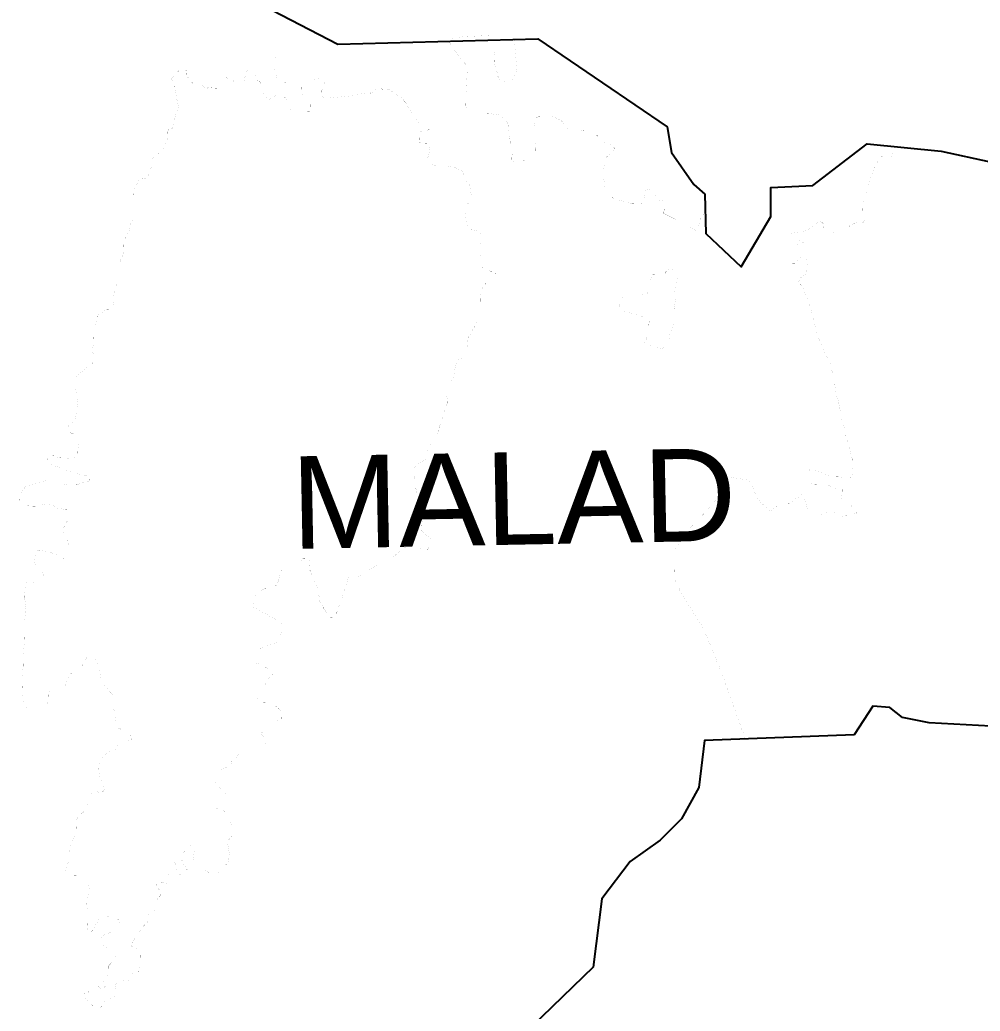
# Model space of a CAD drawing. Header units: metres. Extents: x 266585 to 279238, y 2117616 to 2127268.
# Drawn here: x 268907 to 272911, y 2120844 to 2124977 of the extents above; entities that cross this region are included whole.
import ezdxf

# ---------------------------------------------------------------- set-up
doc = ezdxf.new("R2010")
doc.units = ezdxf.units.M
for name, color, linetype in [('HAZARDS LINE', 1, 'Continuous'), ('village', 3, 'Continuous'), ('VILLAGE NAME', 250, 'Continuous')]:
    doc.layers.add(name, color=color, linetype=linetype)
doc.styles.get("Standard").update_dxf_attribs({"font": 'simplex.shx'})

msp = doc.modelspace()

# ---------------------------------------------------------------- linework, layer by layer
at = {"layer": 'HAZARDS LINE', "lineweight": 18, "const_width": 0.134}
for points in [[(271764.9, 2124166.6), (271763.5, 2124166.6), (271759.5, 2124166.6), (271755.5, 2124162.7), (271751.4, 2124154.8), (271747.3, 2124150.9), (271743.2, 2124143), (271743, 2124131), (271730.6, 2124099.4), (271730.6, 2124095.4), (271683.2, 2124123.9), (271592.3, 2124169.1), (271592.4, 2124173.1), (271592.4, 2124177), (271596.4, 2124177), (271596.4, 2124181), (271596.5, 2124185), (271596.6, 2124188.9), (271596.6, 2124192.9), (271596.9, 2124208.8), (271597, 2124216.8), (271593, 2124220.8), (271561.3, 2124225.3), (271557.7, 2124253.2), (271561.7, 2124257.1), (271557.7, 2124257.2), (271557.8, 2124261.2), (271557.9, 2124265.2), (271549.9, 2124265.3), (271522.1, 2124269.7), (271518.1, 2124269.7), (271509.6, 2124234), (271505.5, 2124222.1), (271505.4, 2124218.1), (271501.4, 2124214.2), (271497.3, 2124210.3), (271493.3, 2124210.4), (271457.5, 2124210.9), (271421.8, 2124219.4), (271402, 2124227.6), (271390.1, 2124227.8), (271386.1, 2124231.8), (271382.2, 2124231.9), (271378.2, 2124235.9), (271374.3, 2124240), (271370.4, 2124244), (271366.4, 2124244.1), (271362.5, 2124248.1), (271358.5, 2124248.2), (271354.6, 2124252.2), (271350.7, 2124260.2), (271350.8, 2124264.2), (271346.9, 2124268.3), (271347, 2124276.2), (271343.4, 2124304.1), (271339.7, 2124324.1), (271340.1, 2124352), (271344.5, 2124375.8), (271344.6, 2124387.8), (271344.7, 2124391.7), (271348.7, 2124395.7), (271348.8, 2124399.7), (271352.8, 2124403.6), (271360.9, 2124411.4), (271373, 2124419.2), (271377.1, 2124427.1), (271381.1, 2124431), (271381.2, 2124435), (271385.1, 2124435), (271385.2, 2124438.9), (271385.3, 2124442.9), (271381.3, 2124443), (271369.5, 2124455.1), (271357.6, 2124459.3), (271337.8, 2124467.5), (271333.9, 2124471.6), (271330, 2124475.6), (271326.1, 2124479.6), (271318.2, 2124483.7), (271314.2, 2124487.8), (271314.4, 2124495.7), (271310.4, 2124495.8), (271306.4, 2124499.8), (271302.5, 2124503.9), (271294.6, 2124508), (271286.7, 2124512.1), (271282.7, 2124512.1), (271278.8, 2124512.2), (271274.8, 2124516.2), (271266.9, 2124516.3), (271258.9, 2124516.5), (271254.9, 2124516.5), (271246.9, 2124512.7), (271235, 2124512.8), (271227, 2124512.9), (271223, 2124513), (271215.1, 2124513.1), (271207.1, 2124513.2), (271203.1, 2124513.3), (271195.3, 2124521.4), (271179.5, 2124533.5), (271171.7, 2124545.6), (271167.9, 2124553.6), (271160, 2124557.7), (271148.1, 2124565.9), (271136.2, 2124570), (271120.4, 2124574.2), (271100.5, 2124574.5), (271080.6, 2124574.8), (271072.6, 2124574.9), (271068.6, 2124575), (271064.6, 2124571.1), (271060.5, 2124567.1), (271056.5, 2124559.2), (271052.1, 2124531.4), (271051.9, 2124523.5), (271051.9, 2124519.5), (271051.8, 2124515.5), (271051.8, 2124511.5), (271055.7, 2124507.5), (271055.5, 2124495.5), (271055.4, 2124487.6), (271055.1, 2124467.7), (271055.1, 2124463.7), (271058.7, 2124443.7), (271058.5, 2124427.8), (271058.5, 2124423.8), (271058.3, 2124415.8), (271058, 2124395.9), (271058, 2124392), (271050, 2124392.1), (271038.1, 2124392.2), (271022.2, 2124392.5), (271018.2, 2124392.5), (271014.2, 2124392.6), (271010.2, 2124388.7), (271006.2, 2124388.7), (271006.1, 2124384.7), (271002.1, 2124384.8), (271002.1, 2124380.8), (270998.1, 2124380.9), (270994.1, 2124380.9), (270990.1, 2124377), (270986.1, 2124377.1), (270982.1, 2124377.1), (270974.2, 2124381.2), (270970.2, 2124381.3), (270962.3, 2124385.4), (270958.5, 2124393.4), (270958.5, 2124397.4), (270958.6, 2124405.4), (270958.7, 2124409.3), (270962.7, 2124413.3), (270962.8, 2124417.2), (270962.8, 2124421.2), (270962.9, 2124425.2), (270963, 2124429.2), (270959, 2124433.2), (270959.2, 2124445.2), (270959.3, 2124449.2), (270951.5, 2124465.2), (270951.6, 2124469.2), (270951.7, 2124473.2), (270951.7, 2124477.1), (270947.9, 2124485.2), (270944.3, 2124517.1), (270944.6, 2124537), (270936.9, 2124553), (270933, 2124561), (270921.2, 2124569.2), (270913.4, 2124577.3), (270897.5, 2124581.5), (270861.7, 2124586), (270825.9, 2124586.5), (270814, 2124586.7), (270810, 2124590.7), (270802.2, 2124598.8), (270794.3, 2124606.9), (270766.5, 2124611.3), (270767.3, 2124663), (270772.8, 2124766.5), (270772.8, 2124770.5), (270768.9, 2124774.5), (270769, 2124782.5), (270761.3, 2124798.5), (270733.9, 2124830.8), (270706.6, 2124867), (270698.8, 2124883.1), (270698.9, 2124887.1), (270699, 2124895), (270699.1, 2124899), (270703, 2124898.9), (270754.9, 2124906.2), (270882.4, 2124912.3), (270886.4, 2124912.2), (270890.3, 2124908.2), (270890.3, 2124904.2), (270890, 2124888.2), (270889.5, 2124852.4), (270885.1, 2124824.6), (270885.1, 2124820.6), (270881, 2124816.7), (270884.9, 2124808.7), (270884.8, 2124804.7), (270884.8, 2124800.7), (270888.6, 2124788.7), (270896.1, 2124760.7), (270899.9, 2124748.7), (270899.9, 2124744.7), (270899.8, 2124740.7), (270903.8, 2124736.7), (270903.7, 2124732.7), (270907.6, 2124728.7), (270911.6, 2124728.6), (270915.5, 2124724.6), (270923.4, 2124720.5), (270935.3, 2124716.3), (270939.3, 2124716.3), (270943.3, 2124720.2), (270951.3, 2124720.1), (270959.3, 2124720), (270963.4, 2124727.9), (270979.8, 2124763.5), (270969.2, 2124894.3)], [(271932.1, 2121979), (271835, 2122249.9), (271758.1, 2122438.2), (271664.7, 2122586.9), (271637.7, 2122643.1), (271639.5, 2122770.5), (271708.6, 2122865.1), (271777.3, 2122935.8), (271846.4, 2123026.4), (271874.9, 2123069.7), (271946.4, 2123056.8), (271958.1, 2123040.6), (271981.1, 2122984.6), (272004.6, 2122956.3), (272036.1, 2122928), (272060.2, 2122947.6), (272068.2, 2122947.4), (272072.2, 2122951.4), (272076.2, 2122951.3), (272088.3, 2122959.1), (272096.2, 2122959), (272100.2, 2122954.9), (272108.1, 2122954.8), (272108.2, 2122958.8), (272116.1, 2122958.7), (272120.2, 2122962.6), (272124.2, 2122962.6), (272124.2, 2122966.5), (272168.5, 2122997.7), (272172.5, 2122997.7), (272176.3, 2122989.7), (272180.1, 2122977.7), (272191.5, 2122937.7), (272199.3, 2122925.6), (272199.2, 2122917.6), (272211.1, 2122917.5), (272215, 2122913.4), (272250.9, 2122912.9), (272254.9, 2122916.8), (272270.8, 2122916.6), (272270.9, 2122920.6), (272278.9, 2122924.4), (272298.8, 2122924.2), (272318.6, 2122915.9), (272326.5, 2122911.8), (272346.3, 2122903.5), (272350.4, 2122911.5), (272354.4, 2122911.4), (272358.4, 2122915.3), (272374.3, 2122915.1), (272390.3, 2122918.8), (272394.3, 2122918.8), (272394.4, 2122922.8), (272390.4, 2122922.8), (272386.4, 2122926.9), (272386.5, 2122930.8), (272382.6, 2122934.9), (272382.6, 2122938.9), (272378.7, 2122942.9), (272378.8, 2122946.9), (272374.8, 2122946.9), (272374.9, 2122950.9), (272370.9, 2122955), (272366.9, 2122955), (272367, 2122959), (272363, 2122959.1), (272359.1, 2122963.1), (272351.1, 2122963.2), (272351.2, 2122967.2), (272339.3, 2122967.4), (272335.3, 2122971.4), (272335.4, 2122975.4), (272331.7, 2122995.4), (272335.9, 2123007.2), (272336, 2123019.2), (272332.1, 2123019.3), (272324.1, 2123023.4), (272308.2, 2123023.6), (272284.5, 2123031.9), (272272.6, 2123040), (272264.7, 2123040.1), (272260.7, 2123044.2), (272244.8, 2123040.4), (272212.9, 2123040.9), (272209, 2123044.9), (272201, 2123045.1), (272193.2, 2123053.1), (272189.3, 2123057.2), (272189.4, 2123065.1), (272185.5, 2123073.2), (272185.6, 2123081.1), (272189.7, 2123089), (272189.8, 2123097), (272193.8, 2123096.9), (272201.8, 2123100.8), (272213.8, 2123100.6), (272229.6, 2123096.4), (272273.2, 2123079.9), (272293, 2123071.6), (272320.9, 2123071.2), (272340.7, 2123066.9), (272368.6, 2123066.5), (272372.6, 2123070.4), (272376.6, 2123070.4), (272384.9, 2123090.2), (272381, 2123102.2), (272377.3, 2123118.2), (272377.7, 2123146), (272370.2, 2123178), (272370.3, 2123182), (272351.2, 2123242), (272351.3, 2123246), (272347.4, 2123254), (272347.6, 2123265.9), (272332.4, 2123317.9), (272332.6, 2123329.9), (272328.7, 2123333.9), (272328.8, 2123341.9), (272317.7, 2123397.8), (272317.8, 2123405.8), (272313.8, 2123405.8), (272314, 2123417.8), (272310, 2123417.8), (272310.1, 2123425.8), (272306.4, 2123445.8), (272306.5, 2123453.7), (272302.6, 2123457.8), (272298.7, 2123461.8), (272299.2, 2123493.7), (272295.4, 2123505.7), (272291.6, 2123521.6), (272291.8, 2123537.6), (272284.1, 2123549.6), (272276.3, 2123565.7), (272268.5, 2123577.7), (272264.6, 2123577.8), (272264.7, 2123585.8), (272245.4, 2123629.9), (272230.1, 2123673.9), (272192.4, 2123817.8), (272180.8, 2123837.9), (272177, 2123853.9), (272165.3, 2123870), (272161.4, 2123874), (272157.5, 2123878.1), (272157.5, 2123882), (272153.5, 2123882.1), (272157.7, 2123894), (272157.7, 2123898), (272161.8, 2123901.9), (272165.8, 2123901.8), (272181.9, 2123913.5), (272190.2, 2123937.3), (272190.4, 2123953.2), (272186.8, 2123981.2), (272178.9, 2123985.3), (272167, 2123985.4), (272151, 2123981.7), (272147, 2123981.8), (272150.8, 2123969.8), (272150.8, 2123965.8), (272138.8, 2123965.9), (272138.8, 2123962), (272122.8, 2123962.2), (272122.9, 2123966.2), (272115.3, 2123990.2), (272111.4, 2123998.2), (272111.8, 2124026.1), (272115.9, 2124030), (272116, 2124038), (272120, 2124041.9), (272124, 2124041.8), (272159.8, 2124037.3), (272159.8, 2124041.3), (272163.9, 2124045.2), (272175.9, 2124049), (272179.9, 2124049), (272175.9, 2124053), (272172, 2124057.1), (272168, 2124057.1), (272168.1, 2124061.1), (272160.1, 2124061.2), (272156.1, 2124057.3), (272152.2, 2124061.3), (272144.2, 2124061.4), (272140.3, 2124065.5), (272136.3, 2124065.5), (272128.4, 2124069.6), (272116.5, 2124069.8), (272116.5, 2124073.8), (272112.5, 2124073.9), (272112.7, 2124085.8), (272176.5, 2124092.8), (272220.7, 2124120.1), (272236.8, 2124131.8), (272244.8, 2124135.6), (272252.7, 2124131.5), (272256.7, 2124127.5), (272256.5, 2124115.6), (272260.4, 2124107.5), (272260.1, 2124091.6), (272264.1, 2124091.6), (272264, 2124087.6), (272288, 2124091.2), (272299.9, 2124091), (272300, 2124095), (272304, 2124095), (272312.1, 2124102.8), (272320.1, 2124106.7), (272324.1, 2124110.6), (272328.1, 2124110.5), (272332, 2124106.5), (272344, 2124106.3), (272356, 2124110.1), (272359.9, 2124110.1), (272364, 2124114), (272368, 2124113.9), (272368, 2124117.9), (272372, 2124117.9), (272376, 2124121.8), (272380.1, 2124125.7), (272384.1, 2124125.6), (272388.1, 2124129.6), (272392.1, 2124129.5), (272396.1, 2124133.4), (272416, 2124133.1), (272420, 2124133.1), (272424, 2124133), (272423.9, 2124129), (272424, 2124133), (272432.1, 2124144.9), (272432.2, 2124148.8), (272436.2, 2124152.8), (272432.2, 2124152.8), (272420.5, 2124164.9), (272420.5, 2124168.9), (272420.6, 2124172.9), (272420.7, 2124180.9), (272421.1, 2124208.7), (272429.4, 2124228.5), (272429.5, 2124236.5), (272437.7, 2124252.3), (272441.9, 2124268.2), (272442, 2124276.1), (272458.8, 2124331.6), (272467, 2124351.4), (272487.5, 2124394.9), (272495.6, 2124402.8), (272499.7, 2124406.7), (272503.6, 2124406.7), (272507.6, 2124406.6), (272511.6, 2124406.5), (272515.6, 2124406.5), (272519.6, 2124406.4), (272527.5, 2124402.3), (272531.5, 2124402.3), (272539.4, 2124402.2), (272539.5, 2124406.1), (272555.2, 2124448.1)], [(272263.5, 2124324.3), (272263.5, 2124322.6), (272259.5, 2124318.6), (272255.4, 2124314.7), (272251.4, 2124314.8), (272251.3, 2124315)]]:
    msp.add_lwpolyline(points, dxfattribs=at)
for points in [[(269965.4, 2124830.1), (269961.4, 2124830.1), (269961.3, 2124826.2), (269957.4, 2124826.2), (269961.3, 2124826.2), (269961.2, 2124818.2), (269961.2, 2124814.2), (269960.9, 2124798.3), (269960.9, 2124794.3), (269960.8, 2124786.3), (269960.7, 2124782.4), (269964.6, 2124778.3), (269972.3, 2124758.3), (269976, 2124742.3), (269979.7, 2124718.4), (269979.4, 2124698.5), (269979.1, 2124682.5), (269975, 2124670.6), (269970.8, 2124658.7), (269958.8, 2124651), (269942.7, 2124639.2), (269942.6, 2124635.3), (269938.6, 2124635.3), (269938.7, 2124639.3), (269934.8, 2124643.3), (269934.8, 2124647.3), (269934.9, 2124651.3), (269923.2, 2124671.4), (269923.3, 2124675.4), (269923.4, 2124679.4), (269923.4, 2124683.3), (269923.5, 2124687.3), (269923.5, 2124691.3), (269923.6, 2124695.3), (269919.7, 2124699.3), (269919.7, 2124703.3), (269915.7, 2124703.4), (269915.8, 2124707.3), (269911.9, 2124711.4), (269911.9, 2124715.4), (269908, 2124715.4), (269908, 2124719.4), (269904, 2124719.5), (269904.1, 2124723.4), (269900.1, 2124723.5), (269896.1, 2124723.6), (269896.2, 2124727.5), (269892.3, 2124731.6), (269892.3, 2124735.6), (269888.3, 2124735.6), (269888.4, 2124739.6), (269888.5, 2124743.6), (269884.7, 2124755.6), (269884.7, 2124759.6), (269880.8, 2124763.6), (269880.8, 2124767.6), (269876.9, 2124771.6), (269873, 2124775.7), (269869, 2124775.7), (269865, 2124775.8), (269861.1, 2124775.8), (269861, 2124771.9), (269857, 2124771.9), (269857, 2124767.9), (269852.9, 2124760), (269848.8, 2124756.1), (269848.7, 2124748.2), (269848.6, 2124744.2), (269844.5, 2124736.3), (269844.4, 2124728.3), (269844.4, 2124724.3), (269836.3, 2124716.5), (269836.2, 2124712.5), (269832.2, 2124708.6), (269832.1, 2124704.6), (269828.2, 2124704.6), (269824.2, 2124704.7), (269820.2, 2124704.8), (269820.3, 2124708.7), (269812.4, 2124712.8), (269808.4, 2124716.9), (269800.5, 2124717), (269796.6, 2124725), (269772.8, 2124733.3), (269764.9, 2124737.4), (269760.9, 2124733.5), (269760.8, 2124729.5), (269760.8, 2124725.5), (269760.7, 2124721.6), (269760.7, 2124717.6), (269760.6, 2124713.6), (269756.6, 2124713.7), (269752.6, 2124709.7), (269752.5, 2124705.8), (269748.4, 2124697.8), (269744.4, 2124697.9), (269744.4, 2124693.9), (269740.4, 2124694), (269736.4, 2124694), (269728.4, 2124690.2), (269724.4, 2124690.2), (269720.4, 2124690.3), (269720.4, 2124686.3), (269716.4, 2124686.4), (269712.4, 2124686.4), (269712.5, 2124690.4), (269708.6, 2124694.4), (269704.6, 2124694.5), (269700.6, 2124694.6), (269696.6, 2124694.6), (269692.6, 2124694.7), (269688.6, 2124690.8), (269684.6, 2124690.8), (269680.6, 2124690.9), (269676.6, 2124690.9), (269672.8, 2124699), (269661, 2124707.1), (269657, 2124707.1), (269649, 2124703.3), (269641, 2124703.4), (269637.1, 2124707.4), (269633.1, 2124707.5), (269629.2, 2124711.5), (269613.5, 2124727.7), (269609.6, 2124735.7), (269601.7, 2124739.8), (269601.8, 2124747.8), (269601.9, 2124751.8), (269602.1, 2124763.7), (269598.1, 2124767.7), (269590.2, 2124767.9), (269582.1, 2124764), (269570.2, 2124764.2), (269566.2, 2124760.2), (269549.9, 2124740.6), (269541.9, 2124736.7), (269537.9, 2124732.8), (269537.8, 2124728.8), (269545.6, 2124716.7), (269553.5, 2124708.7), (269553.3, 2124700.7), (269553.3, 2124696.7), (269557, 2124676.7), (269560.6, 2124648.8), (269568, 2124616.8), (269563.8, 2124597), (269551.4, 2124565.3), (269542.8, 2124525.6), (269538.8, 2124521.7), (269534.7, 2124517.8), (269526.8, 2124517.9), (269526.7, 2124513.9), (269522.7, 2124510), (269522.6, 2124506), (269522.6, 2124502), (269526.4, 2124494), (269526.4, 2124490), (269509.9, 2124454.4), (269501.7, 2124434.6), (269497.5, 2124422.7), (269493.5, 2124418.8), (269485.5, 2124418.9), (269481.6, 2124423), (269473.6, 2124423.1), (269473.6, 2124419.1), (269469.5, 2124415.2), (269465.4, 2124407.3), (269461.3, 2124399.4), (269457.2, 2124387.5), (269456.9, 2124367.6), (269440.3, 2124320), (269436.2, 2124312.1), (269432.2, 2124312.2), (269424.3, 2124316.3), (269416.3, 2124316.4), (269416.4, 2124320.4), (269408.4, 2124320.5), (269396.1, 2124292.8), (269379.6, 2124257.2), (269379.6, 2124253.2), (269379.4, 2124245.2), (269379.3, 2124237.3), (269383.1, 2124225.3), (269383, 2124217.3), (269382.9, 2124209.3), (269378.9, 2124205.4), (269378.7, 2124197.5), (269378.6, 2124189.5), (269382.5, 2124181.5), (269382.4, 2124173.5), (269386.3, 2124169.5), (269386.2, 2124161.5), (269382.1, 2124157.6), (269373.9, 2124137.8), (269365.6, 2124114), (269361.3, 2124090.2), (269353.1, 2124078.4), (269349, 2124070.5), (269344.9, 2124062.5), (269344.9, 2124058.6), (269340.8, 2124054.6), (269340.8, 2124050.7), (269340.4, 2124022.8), (269340.1, 2124006.9), (269336, 2123999), (269331.8, 2123983.1), (269311.3, 2123943.6), (269307.1, 2123923.7), (269306.9, 2123911.8), (269306.8, 2123903.8), (269306.6, 2123895.8), (269310.5, 2123887.8), (269310.4, 2123879.9), (269310.3, 2123875.9), (269301.8, 2123840.2), (269293.5, 2123812.4), (269293.4, 2123808.4), (269293.4, 2123804.4), (269297.3, 2123800.4), (269300.9, 2123776.4), (269300.9, 2123772.5), (269296.9, 2123772.5), (269296.8, 2123768.5), (269272.9, 2123768.9), (269269, 2123768.9), (269260.9, 2123765.1), (269240.8, 2123749.4), (269232.8, 2123745.6), (269232.7, 2123741.6), (269228.7, 2123737.7), (269228.6, 2123729.7), (269224.3, 2123709.9), (269220, 2123690), (269215.9, 2123678.1), (269215.1, 2123626.4), (269210.9, 2123610.5), (269210.6, 2123590.6), (269214.4, 2123578.6), (269214.2, 2123562.7), (269210.1, 2123554.8), (269209.9, 2123542.8), (269201.9, 2123538.9), (269141.4, 2123488.1), (269137.3, 2123480.1), (269133.3, 2123476.2), (269133.2, 2123468.3), (269133, 2123456.3), (269136.8, 2123448.3), (269136.7, 2123436.3), (269144.3, 2123416.3), (269144.1, 2123400.4), (269147.9, 2123384.4), (269147.7, 2123376.4), (269138.8, 2123312.9), (269138.7, 2123304.9), (269118.6, 2123293.2), (269114.6, 2123289.3), (269110.6, 2123289.4), (269110.6, 2123285.4), (269106.5, 2123277.5), (269106.4, 2123273.5), (269106.4, 2123269.5), (269110.3, 2123265.5), (269110.2, 2123261.5), (269114.1, 2123257.5), (269122, 2123253.4), (269130, 2123253.2), (269133.9, 2123245.2), (269137.7, 2123237.2), (269145.6, 2123229.1), (269149.4, 2123217.1), (269149.3, 2123209.2), (269153.1, 2123201.1), (269148.8, 2123177.3), (269148.7, 2123169.3), (269144.7, 2123165.4), (269136.5, 2123153.6), (269132.5, 2123149.7), (269128.4, 2123145.7), (269112.5, 2123146), (269092.7, 2123150.2), (269072.8, 2123150.5), (269056.9, 2123154.8), (269049, 2123158.8), (269033.1, 2123159.1), (269025, 2123155.2), (269021, 2123151.3), (269020.9, 2123143.3), (269024.8, 2123135.3), (269028.7, 2123131.3), (269032.6, 2123127.2), (269036.5, 2123123.2), (269044.4, 2123119.1), (269060.3, 2123114.9), (269092, 2123102.5), (269131.5, 2123086), (269159.4, 2123081.6), (269179.2, 2123077.3), (269195.1, 2123073.1), (269199, 2123073), (269199, 2123069), (269198.9, 2123065.1), (269198.8, 2123057.1), (269194.8, 2123053.2), (269186.8, 2123049.3), (269174.8, 2123049.5), (269146.8, 2123037.9), (269114.9, 2123038.4), (269107, 2123038.5), (269079.2, 2123042.9), (269075.2, 2123043), (269063.3, 2123051.1), (269055.4, 2123055.2), (269047.5, 2123055.3), (269035.5, 2123055.5), (269031.6, 2123055.6), (269023.6, 2123055.7), (268995.7, 2123052.1), (268943.6, 2123032.9), (268927.6, 2123029.2), (268923.5, 2123021.3), (268907.2, 2122993.7), (268907, 2122981.7), (268906.9, 2122973.7), (268910.8, 2122969.7), (268910.8, 2122965.7), (268918.7, 2122961.6), (268922.6, 2122957.6), (268930.5, 2122953.5), (268938.5, 2122953.4), (268946.4, 2122949.3), (268954.3, 2122949.2), (268962.3, 2122949), (268974.2, 2122948.9), (269010.2, 2122956.3), (269022.1, 2122956.1), (269030.1, 2122956), (269046, 2122951.8), (269065.7, 2122939.6), (269073.7, 2122939.4), (269093.5, 2122935.2), (269105.4, 2122935), (269109.4, 2122931), (269113.3, 2122926.9), (269113.2, 2122922.9), (269117.2, 2122918.9), (269117.1, 2122914.9), (269113.1, 2122911), (269112.9, 2122903), (269108.8, 2122895.1), (269104.7, 2122887.2), (269100.7, 2122879.3), (269096.6, 2122875.4), (269096.5, 2122867.4), (269092.5, 2122863.5), (269088.4, 2122859.6), (269088.4, 2122855.6), (269084.3, 2122851.7), (269088.1, 2122835.7), (269088, 2122831.7), (269091.9, 2122827.7), (269099.8, 2122819.6), (269107.5, 2122803.5), (269115, 2122771.6), (269118.9, 2122763.6), (269118.8, 2122755.6), (269118.6, 2122747.6), (269114.6, 2122743.7), (269110.5, 2122735.8), (269106.5, 2122731.9), (269098.5, 2122732), (269094.5, 2122732), (269086.6, 2122732.2), (269070.7, 2122740.4), (269035.1, 2122756.8), (268995.5, 2122765.4), (268987.5, 2122765.5), (268979.5, 2122761.6), (268979.4, 2122757.6), (268975.4, 2122753.7), (268971.2, 2122741.8), (268971.1, 2122733.9), (268966.9, 2122722), (268974.6, 2122701.9), (268990.3, 2122685.8), (269002, 2122669.7), (269005.8, 2122657.7), (269005.7, 2122649.7), (269001.6, 2122641.8), (268997.5, 2122633.9), (268989.5, 2122630), (268985.5, 2122630.1), (268977.5, 2122630.2), (268969.6, 2122630.3), (268949.8, 2122638.6), (268941.8, 2122638.7), (268937.8, 2122634.8), (268929.5, 2122615), (268925, 2122575.2), (268924.9, 2122567.3), (268928.7, 2122555.3), (268932.2, 2122527.3), (268927.4, 2122471.6), (268926.2, 2122388), (268921.3, 2122324.4), (268920.6, 2122272.6), (268916.3, 2122256.7), (268916.2, 2122244.8), (268919.9, 2122228.8), (268918.9, 2122161.1), (268926.3, 2122121.2), (268938, 2122105.1), (268945.9, 2122101), (268961.8, 2122100.8), (268969.8, 2122100.6), (268981.8, 2122100.5), (268985.8, 2122104.4), (268997.7, 2122104.2), (269005.8, 2122108.1), (269009.9, 2122116), (269021.9, 2122123.8), (269026.1, 2122139.6), (269026.5, 2122163.5), (269030.7, 2122183.4), (269030.9, 2122191.3), (269034.9, 2122195.3), (269038.9, 2122199.2), (269046.9, 2122199.1), (269054.9, 2122199), (269058.8, 2122194.9), (269070.7, 2122194.7), (269074.7, 2122194.7), (269082.7, 2122194.6), (269090.7, 2122198.4), (269098.7, 2122202.3), (269098.8, 2122206.3), (269102.9, 2122218.2), (269111.2, 2122238), (269119.3, 2122249.8), (269123.4, 2122253.7), (269127.4, 2122257.6), (269135.4, 2122261.5), (269143.4, 2122261.4), (269147.4, 2122261.3), (269155.4, 2122265.2), (269159.4, 2122269.1), (269163.5, 2122277), (269171.7, 2122292.8), (269183.9, 2122312.6), (269192.3, 2122336.3), (269200.3, 2122340.2), (269208.3, 2122344.1), (269212.3, 2122344), (269212.2, 2122336.1), (269220, 2122328), (269219.8, 2122316), (269231.4, 2122288), (269235.2, 2122276), (269238.9, 2122260), (269242.7, 2122244), (269246.4, 2122224), (269250.2, 2122216), (269254.2, 2122212), (269285.4, 2122171.7), (269293.3, 2122163.6), (269293.1, 2122155.7), (269297, 2122147.6), (269296.9, 2122139.7), (269296.8, 2122131.7), (269296.6, 2122119.8), (269296.4, 2122107.8), (269300.2, 2122095.8), (269304, 2122083.8), (269304, 2122079.8), (269303.9, 2122071.9), (269307.6, 2122051.9), (269307.3, 2122032), (269311.2, 2122027.9), (269334.9, 2122015.7), (269350.7, 2122007.5), (269358.6, 2122003.4), (269362.5, 2121999.3), (269366.5, 2121995.3), (269370.3, 2121987.3), (269374.2, 2121983.2), (269374.2, 2121979.2), (269370.2, 2121975.3), (269362.1, 2121971.4), (269358.1, 2121967.5), (269354.1, 2121967.6), (269346.1, 2121967.7), (269342.2, 2121967.8), (269334.1, 2121963.9), (269330.2, 2121963.9), (269326.1, 2121960), (269322.1, 2121960.1), (269318.1, 2121956.2), (269305.9, 2121936.4), (269293.9, 2121932.6), (269265.8, 2121917.1), (269249.6, 2121897.4), (269241.4, 2121881.6), (269233.1, 2121861.8), (269233, 2121857.8), (269236.9, 2121849.8), (269240.5, 2121821.9), (269248.2, 2121801.9), (269255.9, 2121785.8), (269259.6, 2121769.8), (269255.5, 2121761.9), (269251.5, 2121758), (269247.5, 2121754.1), (269239.5, 2121754.2), (269231.6, 2121758.3), (269219.6, 2121758.5), (269215.7, 2121758.5), (269211.6, 2121754.6), (269207.6, 2121754.7), (269207.6, 2121750.7), (269203.5, 2121742.8), (269195.3, 2121727), (269187, 2121703.2), (269182.9, 2121695.3), (269182.8, 2121687.3), (269178.7, 2121683.4), (269174.7, 2121679.5), (269174.6, 2121675.5), (269170.6, 2121671.6), (269162.6, 2121667.7), (269162.5, 2121663.7), (269154.5, 2121659.9), (269150.4, 2121652), (269142.3, 2121640.1), (269142.1, 2121628.2), (269142, 2121620.2), (269141.8, 2121608.3), (269141.5, 2121588.4), (269120.9, 2121540.9), (269112.5, 2121509.1), (269112.3, 2121497.2), (269112.1, 2121485.2), (269111.9, 2121473.3), (269103.6, 2121449.5), (269095.3, 2121421.8), (269103.1, 2121413.7), (269107.1, 2121413.6), (269111, 2121409.6), (269119, 2121409.5), (269123, 2121409.4), (269146.8, 2121409.1), (269158.8, 2121408.9), (269166.7, 2121404.8), (269170.6, 2121400.8), (269174.5, 2121392.7), (269182.3, 2121380.7), (269194, 2121364.6), (269197.7, 2121344.6), (269189.3, 2121316.8), (269185.1, 2121305), (269184.9, 2121289), (269188.7, 2121277), (269184.5, 2121261.2), (269184.2, 2121237.3), (269188, 2121225.3), (269187.8, 2121213.3), (269187.6, 2121201.4), (269187.4, 2121189.4), (269191.2, 2121173.4), (269195.1, 2121169.4), (269199.1, 2121169.4), (269211.2, 2121181.1), (269235.7, 2121224.6), (269239.9, 2121240.4), (269240, 2121244.4), (269248, 2121244.3), (269255.9, 2121244.2), (269267.8, 2121240), (269271.8, 2121240), (269287.6, 2121231.8), (269291.5, 2121227.7), (269295.5, 2121227.7), (269299.5, 2121227.6), (269303.5, 2121227.6), (269307.5, 2121227.5), (269311.4, 2121227.4), (269315.4, 2121227.4), (269319.3, 2121223.3), (269323.3, 2121223.3), (269323.3, 2121219.3), (269323.2, 2121215.3), (269319, 2121203.4), (269319, 2121199.5), (269314.9, 2121191.6), (269310.8, 2121183.6), (269306.8, 2121179.7), (269302.8, 2121179.8), (269298.7, 2121175.9), (269286.7, 2121172.1), (269262.7, 2121164.4), (269238.6, 2121144.9), (269234.5, 2121141), (269234.4, 2121133), (269234.3, 2121129), (269238.3, 2121125), (269246.2, 2121120.9), (269273.9, 2121108.5), (269277.8, 2121104.5), (269285.7, 2121104.4), (269297.7, 2121104.2), (269305.6, 2121104.1), (269313.6, 2121104), (269317.6, 2121103.9), (269321.5, 2121099.9), (269321.5, 2121095.9), (269321.4, 2121091.9), (269321.3, 2121087.9), (269317.3, 2121084), (269313.3, 2121080.1), (269309.2, 2121076.1), (269297, 2121056.4), (269288.9, 2121048.6), (269284.8, 2121040.7), (269276.7, 2121032.8), (269276.6, 2121020.9), (269272.5, 2121016.9), (269280.2, 2121000.9), (269276.2, 2120997), (269264.1, 2120989.2), (269260.1, 2120985.3), (269256, 2120977.4), (269256, 2120973.4), (269255.8, 2120965.4), (269259.8, 2120961.4), (269259.7, 2120957.4), (269263.6, 2120953.3), (269263.6, 2120949.4), (269259.5, 2120941.5), (269255.5, 2120941.5), (269255.4, 2120937.5), (269247.5, 2120937.7), (269243.5, 2120937.7), (269239.6, 2120941.8), (269239.6, 2120945.7), (269235.6, 2120945.8), (269231.7, 2120949.8), (269215.7, 2120942.1), (269211.6, 2120938.2), (269203.6, 2120930.3), (269195.5, 2120926.5), (269191.5, 2120922.5), (269183.5, 2120922.7), (269179.5, 2120918.7), (269175.5, 2120914.8), (269175.4, 2120910.8), (269175.3, 2120906.8), (269175.3, 2120902.9), (269198.8, 2120874.6), (269206.7, 2120870.5), (269210.6, 2120866.5), (269214.5, 2120862.5), (269218.5, 2120862.4), (269222.5, 2120862.4), (269226.4, 2120858.3), (269230.3, 2120854.3), (269234.3, 2120854.2), (269242.3, 2120858.1), (269246.4, 2120862), (269250.4, 2120865.9), (269250.5, 2120869.9), (269250.5, 2120873.9), (269254.6, 2120877.8), (269258.7, 2120885.7), (269270.7, 2120889.5), (269306.8, 2120908.9), (269310.9, 2120916.8), (269310.9, 2120920.8), (269311, 2120924.8), (269307.1, 2120928.8), (269303.4, 2120952.8), (269311.6, 2120964.6), (269315.6, 2120968.5), (269323.6, 2120968.4), (269327.6, 2120968.3), (269351.5, 2120972), (269359.5, 2120971.9), (269367.5, 2120975.7), (269371.5, 2120979.6), (269371.6, 2120983.6), (269379.8, 2121003.4), (269383.9, 2121007.3), (269391.9, 2121011.2), (269395.9, 2121011.2), (269399.8, 2121007.1), (269403.8, 2121011), (269407.8, 2121011), (269407.9, 2121015), (269408, 2121022.9), (269404.1, 2121030.9), (269396.4, 2121047), (269392.5, 2121051), (269392.6, 2121059), (269396.6, 2121062.9), (269400.7, 2121066.8), (269404.7, 2121066.8), (269408.6, 2121066.7), (269408.7, 2121070.7), (269408.7, 2121074.7), (269408.9, 2121086.6), (269413, 2121094.5), (269413.1, 2121098.5), (269409.2, 2121102.6), (269389.3, 2121106.8), (269377.4, 2121111), (269369.6, 2121119.1), (269369.6, 2121123), (269373.7, 2121127), (269377.7, 2121130.9), (269390, 2121154.6), (269410.3, 2121182.2), (269414.4, 2121186.1), (269418.3, 2121186.1), (269422.4, 2121190), (269422.4, 2121194), (269422.5, 2121197.9), (269426.5, 2121201.9), (269430.6, 2121205.8), (269434.6, 2121205.7), (269434.6, 2121209.7), (269438.7, 2121213.6), (269442.8, 2121221.5), (269442.8, 2121225.5), (269442.9, 2121229.5), (269438.9, 2121233.5), (269439, 2121237.5), (269439.1, 2121241.5), (269443, 2121241.5), (269447.2, 2121253.3), (269455.2, 2121253.2), (269459.2, 2121257.1), (269463.2, 2121261.1), (269467.3, 2121265), (269467.3, 2121269), (269471.4, 2121276.9), (269471.5, 2121280.9), (269471.6, 2121288.8), (269471.7, 2121292.8), (269475.8, 2121300.7), (269479.8, 2121304.6), (269484, 2121316.5), (269492, 2121324.4), (269492.2, 2121332.3), (269496.2, 2121336.3), (269492.3, 2121340.3), (269492.3, 2121344.3), (269488.4, 2121348.3), (269484.5, 2121356.3), (269480.6, 2121360.4), (269480.7, 2121368.3), (269476.8, 2121368.4), (269476.8, 2121372.4), (269480.9, 2121376.3), (269484.9, 2121380.2), (269488.9, 2121380.2), (269496.8, 2121380.1), (269500.8, 2121380), (269516.7, 2121375.8), (269524.6, 2121375.7), (269528.6, 2121375.6), (269532.7, 2121379.5), (269532.7, 2121383.5), (269532.8, 2121387.5), (269532.8, 2121391.5), (269528.9, 2121395.5), (269529, 2121399.5), (269525.3, 2121423.4), (269521.4, 2121427.5), (269521.5, 2121431.5), (269521.6, 2121439.4), (269521.7, 2121443.4), (269521.8, 2121451.4), (269517.8, 2121455.4), (269514, 2121463.4), (269514, 2121467.4), (269514.1, 2121471.4), (269514.2, 2121475.4), (269522.1, 2121475.3), (269526.1, 2121475.2), (269534.1, 2121475.1), (269538, 2121475), (269542, 2121471), (269549.9, 2121466.9), (269553.8, 2121462.9), (269561.3, 2121430.9), (269569.1, 2121422.8), (269573, 2121414.8), (269577, 2121414.7), (269584.9, 2121414.6), (269592.9, 2121414.5), (269596.9, 2121418.4), (269600.9, 2121418.4), (269605, 2121422.3), (269605.1, 2121430.2), (269605.1, 2121434.2), (269601.2, 2121434.3), (269601.2, 2121438.3), (269589.6, 2121458.4), (269585.7, 2121466.4), (269581.8, 2121474.4), (269581.9, 2121478.4), (269582, 2121486.3), (269582.1, 2121490.3), (269586.2, 2121498.2), (269590.3, 2121506.1), (269594.3, 2121510.1), (269598.3, 2121510), (269606.5, 2121525.8), (269610.5, 2121529.7), (269618.5, 2121533.6), (269622.5, 2121529.6), (269626.4, 2121529.5), (269630.4, 2121525.5), (269634.2, 2121517.4), (269634.1, 2121509.5), (269629.6, 2121473.7), (269633.5, 2121469.7), (269637.5, 2121465.6), (269641.4, 2121465.6), (269649.3, 2121461.5), (269657.3, 2121461.3), (269665.1, 2121453.3), (269669.1, 2121449.2), (269676.8, 2121433.2), (269680.7, 2121429.1), (269688.6, 2121425), (269696.5, 2121420.9), (269700.5, 2121416.9), (269716.4, 2121416.7), (269728.4, 2121420.5), (269736.4, 2121424.3), (269740.5, 2121432.3), (269760.7, 2121451.9), (269768.7, 2121455.7), (269768.8, 2121459.7), (269772.8, 2121463.6), (269776.9, 2121471.5), (269777, 2121479.5), (269781.2, 2121495.4), (269773.9, 2121539.3), (269774, 2121543.3), (269778.1, 2121551.2), (269778.2, 2121559.1), (269786.3, 2121567), (269790.4, 2121574.9), (269802.5, 2121586.7), (269802.5, 2121590.6), (269802.7, 2121598.6), (269798.8, 2121606.6), (269794.8, 2121606.7), (269787.1, 2121626.7), (269779.4, 2121638.8), (269779.4, 2121642.8), (269779.5, 2121646.7), (269779.5, 2121650.7), (269779.6, 2121654.7), (269783.6, 2121654.6), (269783.6, 2121658.6), (269779.6, 2121658.7), (269779.7, 2121662.7), (269775.8, 2121666.7), (269771.9, 2121670.7), (269767.9, 2121674.8), (269764, 2121674.8), (269756, 2121678.9), (269744.2, 2121683.1), (269736.3, 2121687.2), (269724.4, 2121691.4), (269724.5, 2121699.3), (269732.6, 2121711.1), (269736.7, 2121715.1), (269740.7, 2121719), (269748.7, 2121718.9), (269756.9, 2121734.7), (269765.1, 2121754.5), (269765.2, 2121758.5), (269765.2, 2121762.4), (269761.3, 2121762.5), (269757.3, 2121762.6), (269757.3, 2121766.5), (269753.3, 2121766.6), (269749.4, 2121766.7), (269745.4, 2121770.7), (269733.6, 2121778.8), (269718, 2121803), (269718.1, 2121806.9), (269718.2, 2121814.9), (269722.3, 2121818.8), (269726.3, 2121822.8), (269734.4, 2121834.6), (269738.5, 2121842.5), (269742.6, 2121846.4), (269758.7, 2121858.1), (269782.7, 2121865.7), (269790.7, 2121869.6), (269794.7, 2121873.5), (269790.8, 2121877.6), (269790.9, 2121885.5), (269795, 2121889.4), (269795, 2121893.4), (269799.1, 2121897.4), (269803, 2121897.3), (269811.1, 2121901.2), (269815.2, 2121909.1), (269839.3, 2121924.6), (269843.3, 2121924.6), (269847.3, 2121928.5), (269851.4, 2121936.4), (269851.5, 2121940.4), (269851.5, 2121944.4), (269859.6, 2121952.2), (269863.6, 2121956.1), (269867.6, 2121956.1), (269875.6, 2121956), (269883.5, 2121955.9), (269887.5, 2121955.8), (269887.5, 2121951.8), (269895.4, 2121951.7), (269903.4, 2121951.6), (269911.3, 2121947.5), (269915.3, 2121951.4), (269919.3, 2121951.4), (269931.4, 2121959.1), (269939.4, 2121963), (269943.4, 2121962.9), (269943.4, 2121966.9), (269943.5, 2121970.9), (269943.5, 2121974.9), (269939.6, 2121978.9), (269912, 2121999.3), (269908.1, 2122003.3), (269912.1, 2122003.2), (269936.1, 2122010.8), (269940.1, 2122014.8), (269944.1, 2122014.7), (269944.2, 2122018.7), (269948.2, 2122018.6), (269948.2, 2122022.6), (269948.3, 2122026.6), (269952.4, 2122034.5), (269952.4, 2122038.5), (269952.5, 2122042.5), (269956.5, 2122042.4), (269968.5, 2122050.2), (269972.5, 2122050.1), (269992.5, 2122057.8), (269996.6, 2122061.7), (269996.7, 2122069.7), (269997, 2122089.6), (269997, 2122093.6), (269997.1, 2122097.6), (269989.2, 2122101.7), (269977.4, 2122113.8), (269973.5, 2122113.8), (269973.5, 2122117.8), (269973.6, 2122121.8), (269973.6, 2122125.8), (269969.6, 2122125.9), (269969.7, 2122129.8), (269949.8, 2122130.1), (269917.9, 2122130.6), (269894.1, 2122130.9), (269894.1, 2122134.9), (269894.2, 2122138.9), (269906.4, 2122158.6), (269910.6, 2122174.5), (269914.7, 2122178.4), (269922.7, 2122186.3), (269926.8, 2122194.2), (269931, 2122206.1), (269935.2, 2122218), (269939.2, 2122221.9), (269955.5, 2122245.5), (269963.5, 2122249.4), (269963.5, 2122253.4), (269967.6, 2122257.3), (269963.7, 2122261.3), (269904.4, 2122290.1), (269884.6, 2122298.3), (269884.7, 2122306.3), (269884.7, 2122310.3), (269884.8, 2122314.3), (269884.9, 2122322.2), (269889, 2122326.2), (269889.1, 2122338.1), (269893.2, 2122342), (269893.2, 2122346), (269897.3, 2122349.9), (269905.3, 2122353.8), (269913.3, 2122357.7), (269933.3, 2122365.3), (269985.4, 2122384.5), (269989.4, 2122388.4), (269993.4, 2122388.4), (269993.4, 2122392.3), (269993.5, 2122396.3), (269993.6, 2122404.3), (269993.7, 2122408.3), (269993.7, 2122412.2), (269997.8, 2122420.1), (270005.9, 2122424), (270009.9, 2122427.9), (270013.9, 2122431.9), (270017.9, 2122431.8), (270018, 2122435.8), (270014.1, 2122439.8), (270006.2, 2122447.9), (269990.6, 2122468), (269966.9, 2122480.3), (269931.3, 2122500.8), (269880, 2122529.4), (269880, 2122533.4), (269880.2, 2122541.3), (269884.3, 2122553.2), (269888.5, 2122565.1), (269888.6, 2122573.1), (269892.7, 2122581), (269896.8, 2122588.9), (269904.8, 2122592.8), (269908.8, 2122596.7), (269916.9, 2122600.5), (269928.9, 2122604.4), (269936.8, 2122604.2), (269960.9, 2122615.8), (269972.9, 2122619.6), (269976.9, 2122619.6), (269981, 2122627.5), (269985.1, 2122635.4), (269985.1, 2122639.4), (269989.3, 2122651.3), (269993.5, 2122671.1), (269997.6, 2122679), (270001.7, 2122682.9), (270013.6, 2122682.8), (270017.6, 2122682.7), (270021.6, 2122686.6), (270025.6, 2122686.6), (270029.6, 2122686.5), (270033.6, 2122690.4), (270037.6, 2122690.4), (270041.6, 2122690.3), (270045.6, 2122694.2), (270049.6, 2122694.2), (270053.6, 2122694.1), (270057.6, 2122694.1), (270061.6, 2122698), (270065.7, 2122701.9), (270069.7, 2122705.8), (270069.8, 2122709.8), (270073.8, 2122713.7), (270077.8, 2122717.7), (270081.9, 2122721.6), (270081.9, 2122725.6), (270085.9, 2122725.5), (270086, 2122729.5), (270090, 2122729.4), (270093.9, 2122729.4), (270094, 2122733.4), (270098, 2122733.3), (270106.1, 2122741.2), (270110, 2122741.1), (270114, 2122741), (270114, 2122737.1), (270117.9, 2122737), (270113.7, 2122717.1), (270113.6, 2122713.2), (270113.6, 2122709.2), (270113.5, 2122705.2), (270113.4, 2122701.2), (270109.4, 2122697.3), (270109.3, 2122693.3), (270109.3, 2122689.3), (270113.3, 2122689.3), (270113.2, 2122685.3), (270121.1, 2122677.2), (270124.8, 2122661.2), (270128.6, 2122645.2), (270136.3, 2122633.2), (270144, 2122613.2), (270147.9, 2122609.1), (270151.7, 2122597.1), (270151.5, 2122581.2), (270155.4, 2122573.2), (270155.2, 2122561.2), (270159, 2122549.2), (270174.6, 2122529.1), (270174.6, 2122525.1), (270174.5, 2122521.1), (270178.5, 2122521.1), (270178.4, 2122517.1), (270182.4, 2122513), (270182.3, 2122509.1), (270186.2, 2122505), (270201.9, 2122488.9), (270201.9, 2122484.9), (270205.8, 2122484.8), (270209.8, 2122484.8), (270209.9, 2122488.7), (270213.9, 2122488.7), (270213.9, 2122492.7), (270217.9, 2122492.6), (270218, 2122496.6), (270221.9, 2122496.5), (270222, 2122500.5), (270226, 2122500.4), (270226, 2122504.4), (270230.1, 2122508.4), (270242.6, 2122548), (270255, 2122579.7), (270271.6, 2122627.2), (270271.7, 2122631.2), (270271.8, 2122635.2), (270275.9, 2122647.1), (270276, 2122651.1), (270279.9, 2122651), (270283.9, 2122650.9), (270291.9, 2122650.8), (270295.9, 2122650.8), (270303.8, 2122650.6), (270307.8, 2122650.6), (270311.8, 2122650.5), (270311.9, 2122654.5), (270315.8, 2122654.5), (270319.8, 2122654.4), (270323.9, 2122658.3), (270428.3, 2122720.5), (270436.3, 2122720.4), (270440.3, 2122724.3), (270444.3, 2122724.3), (270452.4, 2122732.1), (270456.3, 2122732.1), (270456.4, 2122736), (270468.4, 2122739.8), (270472.4, 2122743.8), (270476.5, 2122747.7), (270484.6, 2122755.5), (270496.6, 2122763.3), (270504.8, 2122775.2), (270516.8, 2122779), (270528.7, 2122778.8), (270568.5, 2122778.2), (270588.2, 2122766), (270600.2, 2122765.8), (270604.2, 2122765.7), (270608.2, 2122769.7), (270612.3, 2122777.6), (270616.5, 2122789.4), (270624.5, 2122797.3), (270628.6, 2122805.2), (270628.7, 2122809.2), (270620.8, 2122813.3), (270585.4, 2122841.7), (270581.5, 2122849.7), (270581.6, 2122857.7), (270581.7, 2122861.6), (270581.8, 2122869.6), (270585.9, 2122881.5), (270594.1, 2122893.3), (270618.5, 2122928.8), (270622.5, 2122932.7), (270622.6, 2122936.7), (270622.6, 2122940.7), (270618.7, 2122944.7), (270614.8, 2122948.8), (270606.9, 2122952.9), (270603, 2122956.9), (270595.1, 2122961), (270587.2, 2122965.1), (270583.4, 2122977.1), (270579.4, 2122981.2), (270571.6, 2122989.2), (270567.7, 2122997.3), (270563.8, 2123001.3), (270560, 2123013.3), (270560.1, 2123017.3), (270556.2, 2123025.3), (270556.3, 2123029.3), (270556.4, 2123041.2), (270556.5, 2123049.2), (270556.6, 2123053.2), (270556.7, 2123057.2), (270549, 2123081.2), (270545.2, 2123093.2), (270545.3, 2123097.1), (270545.4, 2123101.1), (270549.4, 2123105.1), (270553.4, 2123109), (270557.5, 2123116.9), (270573.6, 2123128.6), (270605.8, 2123148), (270605.8, 2123152), (270605.9, 2123156), (270605.9, 2123160), (270606, 2123164), (270606.1, 2123167.9), (270606.2, 2123175.9), (270618.6, 2123207.6), (270622.6, 2123211.5), (270622.7, 2123215.5), (270626.7, 2123215.4), (270630.6, 2123215.4), (270634.6, 2123215.3), (270638.6, 2123215.3), (270642.6, 2123215.2), (270642.6, 2123219.2), (270642.8, 2123227.1), (270642.8, 2123231.1), (270646.9, 2123239), (270647, 2123243), (270647.1, 2123251), (270651.2, 2123258.9), (270651.3, 2123262.9), (270655.3, 2123270.8), (270655.5, 2123278.7), (270659.6, 2123290.6), (270663.8, 2123302.5), (270684.6, 2123361.9), (270688.8, 2123377.8), (270689.1, 2123397.7), (270685.4, 2123417.7), (270685.4, 2123421.7), (270689.6, 2123433.6), (270697.8, 2123449.4), (270701.9, 2123461.3), (270714.2, 2123481), (270722.8, 2123528.7), (270727, 2123544.5), (270731.1, 2123552.4), (270731.2, 2123556.4), (270759.3, 2123571.9), (270779.5, 2123591.5), (270779.6, 2123599.5), (270779.7, 2123603.5), (270775.7, 2123607.5), (270775.8, 2123611.5), (270771.9, 2123619.5), (270772.2, 2123635.5), (270776.4, 2123651.3), (270776.4, 2123655.3), (270780.5, 2123659.2), (270780.5, 2123663.2), (270784.5, 2123663.2), (270788.6, 2123667.1), (270792.5, 2123667), (270792.6, 2123671), (270792.7, 2123679), (270796.9, 2123690.9), (270800.9, 2123694.8), (270805, 2123698.7), (270809.1, 2123706.6), (270813.1, 2123714.5), (270813.2, 2123718.5), (270817.3, 2123726.4), (270817.4, 2123730.4), (270817.5, 2123738.3), (270817.5, 2123742.3), (270821.6, 2123746.3), (270821.6, 2123750.2), (270817.7, 2123754.3), (270817.8, 2123758.3), (270817.8, 2123762.2), (270817.9, 2123766.2), (270817.9, 2123770.2), (270818, 2123774.2), (270822, 2123774.1), (270826.1, 2123786), (270826.2, 2123790), (270826.3, 2123794), (270826.3, 2123798), (270826.4, 2123801.9), (270826.4, 2123805.9), (270826.5, 2123809.9), (270826.5, 2123813.9), (270826.6, 2123817.9), (270830.9, 2123837.7), (270830.9, 2123841.7), (270831, 2123845.7), (270831.1, 2123849.7), (270839.2, 2123861.5), (270839.2, 2123865.5), (270843.3, 2123869.4), (270843.3, 2123873.4), (270847.3, 2123873.3), (270847.4, 2123877.3), (270851.4, 2123877.2), (270851.4, 2123881.2), (270855.5, 2123885.1), (270859.5, 2123889.1), (270859.6, 2123893.1), (270871.7, 2123904.8), (270871.7, 2123908.8), (270875.7, 2123908.7), (270879.7, 2123908.7), (270883.7, 2123912.6), (270887.7, 2123912.6), (270887.8, 2123916.5), (270891.8, 2123916.5), (270891.8, 2123920.5), (270888, 2123928.5), (270888, 2123932.5), (270884, 2123932.5), (270876, 2123928.7), (270868, 2123928.8), (270852.2, 2123937), (270840.4, 2123941.1), (270832.5, 2123945.2), (270832.6, 2123953.2), (270828.7, 2123961.2), (270828.8, 2123965.2), (270829.2, 2123993.1), (270825.4, 2124009), (270825.5, 2124017), (270825.7, 2124029), (270825.9, 2124040.9), (270830, 2124052.8), (270830.2, 2124060.7), (270830.3, 2124072.7), (270830.5, 2124084.6), (270826.6, 2124092.7), (270822.7, 2124096.7), (270790.9, 2124101.1), (270779.1, 2124109.3), (270775.1, 2124109.3), (270775.2, 2124113.3), (270767.6, 2124141.3), (270764.2, 2124181.2), (270764.3, 2124189.2), (270764.4, 2124193.1), (270768.5, 2124201), (270768.6, 2124205), (270772.6, 2124208.9), (270780.6, 2124212.8), (270788.6, 2124212.7), (270792.7, 2124220.6), (270792.7, 2124224.6), (270792.8, 2124228.6), (270792.8, 2124232.5), (270793, 2124240.5), (270789.1, 2124248.5), (270785.4, 2124268.5), (270781.7, 2124288.5), (270766.1, 2124308.6), (270758.5, 2124332.6), (270754.7, 2124344.6), (270746.8, 2124348.7), (270727, 2124357), (270719.1, 2124361.1), (270691.3, 2124365.5), (270667.4, 2124365.8), (270643.5, 2124366.2), (270631.6, 2124370.3), (270619.8, 2124378.4), (270615.9, 2124386.5), (270612, 2124394.5), (270608.2, 2124402.5), (270612.3, 2124410.4), (270612.3, 2124414.4), (270616.8, 2124446.2), (270620.9, 2124458.1), (270621, 2124462.1), (270617, 2124462.1), (270585.2, 2124462.6), (270577.2, 2124462.7), (270573.3, 2124466.7), (270573.3, 2124470.7), (270573.5, 2124478.7), (270573.6, 2124490.6), (270577.8, 2124506.5), (270577.9, 2124510.5), (270585.9, 2124514.3), (270589.9, 2124514.3), (270597.9, 2124514.2), (270609.9, 2124518), (270613.9, 2124517.9), (270613.9, 2124521.9), (270614, 2124525.9), (270610, 2124529.9), (270582.2, 2124530.3), (270578.3, 2124534.4), (270578.3, 2124538.4), (270574.3, 2124538.4), (270562.6, 2124554.5), (270543.2, 2124586.7), (270516, 2124630.9), (270508.1, 2124638.9), (270500.3, 2124651), (270480.6, 2124663.2), (270464.8, 2124675.4), (270453, 2124679.6), (270449, 2124683.6), (270441.1, 2124687.7), (270429.2, 2124691.9), (270425.3, 2124691.9), (270425.2, 2124688), (270425.1, 2124684), (270421.2, 2124684), (270417.2, 2124688.1), (270413.3, 2124692.1), (270401.4, 2124692.3), (270397.4, 2124692.3), (270397.3, 2124688.4), (270393.4, 2124688.4), (270373.2, 2124672.8), (270369.2, 2124672.8), (270369.2, 2124668.9), (270369.2, 2124672.8), (270365.3, 2124672.9), (270361.3, 2124673), (270357.3, 2124673), (270277.4, 2124658.3), (270201.7, 2124651.4), (270177.8, 2124651.7), (270169.9, 2124655.8), (270165.9, 2124655.9), (270166, 2124659.9), (270166.1, 2124671.8), (270166.2, 2124675.8), (270166.3, 2124683.8), (270170.5, 2124695.7), (270178.8, 2124719.4), (270178.9, 2124727.4), (270179, 2124731.4), (270175, 2124731.4), (270163, 2124731.6), (270127.1, 2124728.2), (270095.3, 2124728.6), (270087.3, 2124724.8), (270083.2, 2124720.8), (270083.2, 2124716.8), (270083, 2124704.9), (270082.8, 2124689), (270082.7, 2124685), (270082.6, 2124677), (270086.3, 2124661), (270086.3, 2124657.1), (270090.3, 2124657), (270090.2, 2124653), (270090.2, 2124649), (270094.1, 2124649), (270110.1, 2124648.7), (270114, 2124648.7), (270114, 2124644.7), (270118, 2124644.7), (270117.9, 2124640.7), (270117.8, 2124636.7), (270117.7, 2124628.7), (270117.6, 2124620.8), (270117.6, 2124616.8), (270117.5, 2124612.8), (270117.4, 2124608.8), (270117.4, 2124604.8), (270117.3, 2124596.9), (270113.2, 2124592.9), (270109.2, 2124593), (270101.3, 2124593.1), (270081.4, 2124593.4), (270077.4, 2124593.5), (270073.4, 2124593.5), (270065.5, 2124593.6), (270061.5, 2124593.7), (270057.5, 2124593.8), (270053.6, 2124597.8), (270049.6, 2124597.9), (270045.7, 2124601.9), (270037.7, 2124602), (270033.8, 2124606.1), (270029.8, 2124606.1), (270025.9, 2124610.2), (270025.9, 2124614.1), (270022, 2124614.2), (270022, 2124618.2), (270018, 2124618.2), (270014, 2124618.3), (270010.1, 2124618.4), (270010.1, 2124622.3), (270010.2, 2124626.3), (270014.2, 2124630.2), (270014.3, 2124634.2), (270018.3, 2124634.2), (270018.3, 2124638.1), (270018.4, 2124642.1), (270014.5, 2124646.2), (270014.5, 2124650.1), (270006.7, 2124658.2), (270002.7, 2124662.3), (270002.8, 2124666.2), (270006.9, 2124674.2), (270007, 2124682.1), (270007.2, 2124698), (270007.3, 2124702), (270011.3, 2124705.9), (270011.4, 2124709.9), (270011.5, 2124713.9), (270015.4, 2124713.9), (270015.5, 2124717.8), (270015.6, 2124721.8), (270015.6, 2124725.8), (270015.7, 2124729.8), (270011.7, 2124729.8), (270011.8, 2124733.8), (270007.8, 2124737.9), (270003.9, 2124741.9), (270004, 2124745.9), (270000.1, 2124753.9), (270000.2, 2124757.9), (269996.2, 2124757.9), (269996.2, 2124761.9), (269996.3, 2124765.9), (269996.4, 2124769.9), (270000.5, 2124781.8), (270000.6, 2124785.8), (270000.6, 2124789.7), (270000.7, 2124793.7), (269996.8, 2124797.8), (269996.8, 2124801.7), (269992.8, 2124801.8), (269988.9, 2124805.8), (269985, 2124809.9), (269981, 2124809.9), (269969.3, 2124826), (269969.4, 2124830)], [(271608.8, 2123937.9), (271604.8, 2123933.9), (271604.7, 2123929.9), (271600.7, 2123926), (271600.5, 2123910.1), (271596.5, 2123910.2), (271592.5, 2123910.2), (271584.6, 2123914.3), (271568.7, 2123914.5), (271556.7, 2123914.7), (271544.8, 2123914.9), (271544.7, 2123910.9), (271540.7, 2123911), (271532, 2123859.3), (271523.7, 2123835.5), (271523.6, 2123831.6), (271519.7, 2123831.6), (271515.7, 2123831.7), (271507.7, 2123831.8), (271495.8, 2123836), (271483.9, 2123836.1), (271479.9, 2123836.2), (271475.9, 2123836.2), (271471.9, 2123832.3), (271467.9, 2123828.4), (271455.7, 2123816.6), (271451.8, 2123816.7), (271447.8, 2123816.7), (271443.8, 2123816.8), (271439.8, 2123816.9), (271435.8, 2123816.9), (271416, 2123821.2), (271412.1, 2123825.2), (271408.1, 2123825.3), (271408, 2123821.3), (271404, 2123821.4), (271404, 2123817.4), (271403.9, 2123813.4), (271399.9, 2123809.5), (271399.8, 2123801.5), (271407.5, 2123785.5), (271411.3, 2123773.5), (271419.2, 2123769.4), (271423.1, 2123765.3), (271427.1, 2123761.3), (271454.8, 2123752.9), (271502.4, 2123740.3), (271518.3, 2123736.1), (271526.2, 2123732), (271530.1, 2123727.9), (271530, 2123723.9), (271534, 2123719.9), (271533.9, 2123715.9), (271533.8, 2123711.9), (271529.8, 2123708), (271529.5, 2123688.1), (271525.4, 2123680.2), (271525.2, 2123668.3), (271521, 2123648.4), (271516.9, 2123640.5), (271512.7, 2123628.6), (271512.7, 2123624.6), (271516.6, 2123624.6), (271516.6, 2123620.6), (271520.6, 2123620.5), (271536.5, 2123620.3), (271544.4, 2123616.2), (271556.3, 2123612), (271580.1, 2123607.7), (271584, 2123603.7), (271588, 2123603.6), (271588.1, 2123607.6), (271592.1, 2123611.5), (271596.1, 2123611.5), (271596.1, 2123615.4), (271600.2, 2123619.4), (271604.2, 2123623.3), (271604.3, 2123627.3), (271608.4, 2123635.2), (271612.4, 2123635.1), (271616.7, 2123662.9), (271633.3, 2123706.5), (271633.4, 2123710.5), (271637.6, 2123726.4), (271637.6, 2123730.3), (271641.7, 2123734.3), (271641.7, 2123738.2), (271641.9, 2123746.2), (271642.1, 2123766.1), (271642.2, 2123770.1), (271638.2, 2123770.2), (271634.3, 2123774.2), (271634.4, 2123778.2), (271642.9, 2123817.9), (271643, 2123821.9), (271643, 2123825.8), (271643.1, 2123829.8), (271639.1, 2123829.9), (271635.1, 2123829.9), (271635.2, 2123833.9), (271635.3, 2123841.9), (271643.8, 2123881.6), (271648.1, 2123897.5), (271648.1, 2123901.4), (271648.2, 2123905.4), (271648.3, 2123917.4), (271648.4, 2123921.3), (271648.5, 2123925.3), (271648.5, 2123929.3), (271644.5, 2123929.4), (271640.6, 2123929.4), (271632.6, 2123933.5)]]:
    msp.add_lwpolyline(points, close=True, dxfattribs=at)
at = {"layer": 'village', "color": 3, "true_color": 0x00ff00}
for points in [[(269068.7, 2125976.3, 0), (269064.2, 2125873.7, 0), (269403.2, 2125744.3, 0), (269537, 2125722, 0), (269630.7, 2125619.4, 0), (269612.8, 2125432.1, 0), (269670.8, 2125338.4, 0), (269840.3, 2125284.9, 0), (269840.3, 2125079.7, 0), (270232.8, 2124874.6, 0), (271066.9, 2124896.9, 0), (271606.6, 2124531.1, 0), (271624.4, 2124424.1, 0), (271718.1, 2124290.3, 0), (271762.7, 2124250.1, 0), (271767.1, 2124085.1, 0), (271914.3, 2123946.8, 0), (272039.2, 2124156.5, 0), (272039.2, 2124276.9, 0), (272213.2, 2124285.8, 0), (272440.6, 2124459.8, 0), (272748.4, 2124428.5, 0), (272953.6, 2124383.9, 0)], [(273007.4, 2122028.4, 0), (272698.1, 2122046.2, 0), (272588.1, 2122067.6, 0), (272534.6, 2122109.3, 0), (272463.2, 2122115.2, 0), (272385.9, 2121996.3, 0), (271761.5, 2121972.5, 0), (271737.7, 2121776.2, 0), (271666.3, 2121645.4, 0), (271577.1, 2121556.2, 0), (271452.2, 2121467, 0), (271333.3, 2121312.4, 0), (271297.6, 2121026.9, 0), (270441.2, 2120199.1, 0)]]:
    msp.add_polyline3d(points, dxfattribs=at)

# ---------------------------------------------------------------- texts
at = {"layer": 'VILLAGE NAME', "insert": (270034.2, 2123156.1), "char_height": 385.732, "attachment_point": 1, "rotation": 1.1028}
msp.add_mtext_dynamic_manual_height_columns('{\\fArial|b0|i0|c0|p34;MALAD}', width=2578.433, gutter_width=1928.7, heights=[0], dxfattribs=at)

doc.saveas('drawing.dxf')
